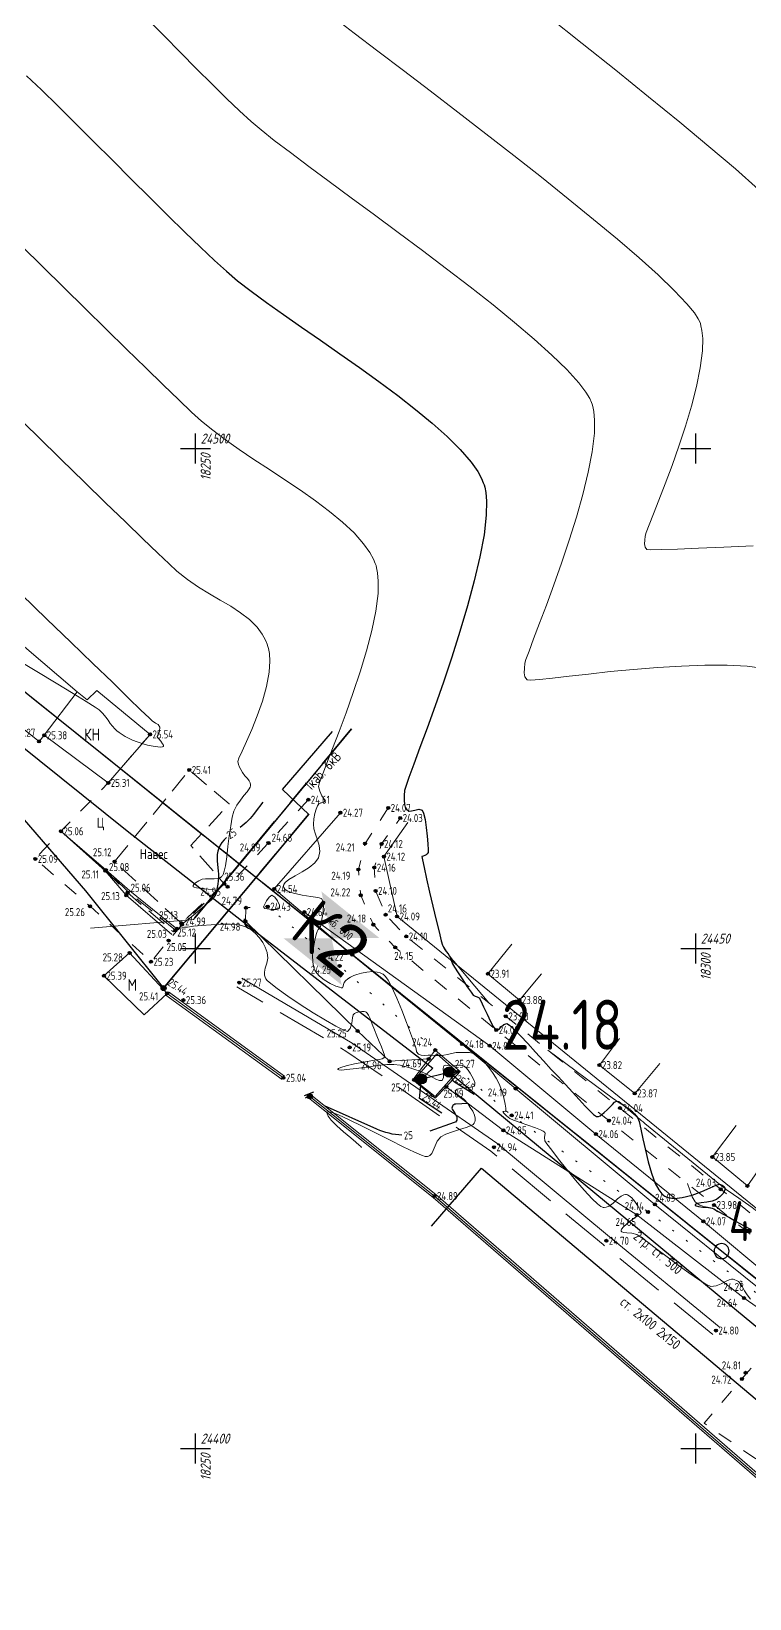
# Model space of a CAD drawing. Header units: metres. Extents: x -149473 to 83396, y -14167 to 104709.
# Drawn here: x -4639.3 to -4603.4, y 42511.2 to 42589.6 of the extents above; entities that cross this region are included whole.
import ezdxf
from ezdxf.enums import TextEntityAlignment as Align

# ---------------------------------------------------------------- set-up
doc = ezdxf.new("R2010")
doc.units = ezdxf.units.M
for name, pattern in [('g5_01_5x1_5', [1.5, 0.75, -0.75]), ('g5_02x1', [1.5, 1, -0.5]), ('g5_05x2', [3.5, 2.5, -1]), ('g5_366', [0.85, 0.1, -0.75]), ('осеваяX2', [4, 2.5, -0.5, 0.5, -0.5])]:
    doc.linetypes.add(name, pattern=pattern)
for name, color, linetype, transparency in [('02_Сетка', 7, 'Continuous', 0.6), ('03_Здания и строения', 7, 'Continuous', 0.6), ('05_Элементы зданий', 7, 'Continuous', 0.6), ('06_Инженерно-технические сооружения', 7, 'Continuous', 0.6), ('10_Границы покрытий и угодий', 7, 'Continuous', 0.6), ('11_Гидрография', 7, 'Continuous', 0.6), ('12_Рельеф', 7, 'Continuous', 0.6), ('13_Растительность', 7, 'Continuous', 0.6), ('14_Ограждения', 7, 'Continuous', 0.6), ('19_Горизонтали', 7, 'Continuous', 0.6), ('30_Канализация', 7, 'Continuous', 0.6), ('32_Теплосеть', 7, 'Continuous', 0.6), ('33_Газопровод', 7, 'Continuous', 0.6), ('38_Кабели высокого напряжения', 7, 'Continuous', 0.6), ('44_Крышки колодцев', 7, 'Continuous', 0.6), ('45_Номера колодцев', 7, 'Continuous', 0.6), ('61_Отметки высоты поверхности', 7, 'Continuous', 0.6)]:
    doc.layers.add(name, color=color, linetype=linetype, transparency=transparency)
doc.layers.add('Viewport2ForCustomObjects_0', color=7, linetype='Continuous')
doc.layers.add('Сетка', color=7, linetype='Continuous')
for name, color, linetype, lineweight in [('Сети_W1', 1, 'Continuous', 30), ('Сети_Г1.Метки', 132, 'Continuous', 30), ('Сети_Горизонтали.Вспомогательные', 1, 'Continuous', 9), ('Сети_Горизонтали.Основные', 1, 'Continuous', 30), ('Сети_К2', 40, 'Continuous', 30), ('Сети_К2.Метки', 40, 'Continuous', 30), ('Сети_Трасса', 1, 'осеваяX2', 30)]:
    doc.layers.add(name, color=color, linetype=linetype, lineweight=lineweight)
doc.styles.add('CustomTextStyle121', font='GOST_0.TTF', dxfattribs={"height": 4})
doc.styles.add('CustomTextStyle130', font='GOST_0.TTF', dxfattribs={"height": 5})
doc.styles.add('CustomTextStyle131', font='arial.ttf', dxfattribs={"height": 5})
doc.styles.add('LIKE11', font='GOST_0.TTF')
doc.styles.add('LIKE14', font='GOST_0.TTF')
doc.styles.add('LIKE17', font='GOST_0.TTF')
doc.styles.add('LIKE32', font='GOST_0.TTF')
doc.styles.add('LIKE36', font='GOST_0.TTF')
doc.styles.add('Line_GUGK', font='GOST_0.TTF')
doc.styles.get("Standard").update_dxf_attribs({"font": 'GOST_0.TTF'})
doc.linetypes.add('g5_084a', pattern='A,0.001,[18,GUGK_2005.shx,S=2.5,R=180,X=0,Y=0],0.5,[18,GUGK_2005.shx,S=6,R=180,X=0,Y=0],0.5', length=1.001)
doc.linetypes.add('g5_084b', pattern='A,0.001,[18,GUGK_2005.shx,S=5,R=180,X=0,Y=0],0.5,[18,GUGK_2005.shx,S=15,R=180,X=0,Y=0],0.5', length=1.001)
doc.linetypes.add('g5_119_1', pattern='A,4,-1,[31,GUGK_2005.shx,S=0.1,R=0,X=0,Y=0],0.35,[31,GUGK_2005.shx,S=0.08,R=0,X=0,Y=0],3.3,[31,GUGK_2005.shx,S=0.08,R=180,X=0,Y=0],0.35,[31,GUGK_2005.shx,S=0.1,R=180,X=0,Y=0],-1', length=10)
doc.linetypes.add('g5_121_g', pattern='A,4,-0.4,["Г",Line_GUGK,S=1,R=0,X=0,Y=-0.5],-1.2,12', length=17.6)
doc.linetypes.add('g5_121_t', pattern='A,4,-0.4,["Т",Line_GUGK,S=1,R=0,X=0,Y=-0.5],-1.2,12', length=17.6)
doc.linetypes.add('g5_122_kl', pattern='A,1,-1,1.5,-0.4,["Кл",Line_GUGK,S=1,R=0,X=0,Y=-0.5],-2.4,1.5,-1,4,-1,4,-1,3', length=21.8)
doc.linetypes.add('g5_122_t', pattern='A,1,-1,1.5,-0.4,["Т",Line_GUGK,S=1,R=0,X=0,Y=-0.5],-1.5,1.5,-1,4,-1,4,-1,3', length=20.9)
doc.linetypes.add('g5_386_4', pattern='A,0,-3.5,[23,GUGK_2005.shx,S=1,R=0,X=3,Y=0],-3.5', length=7)
doc.linetypes.add('g5_397_1', pattern='A,0,-0.625,[39,GUGK_2005.shx,S=0.5,R=0,X=0.5,Y=0],-1.25,[24,GUGK_2005.shx,S=0.5,R=0,X=0.5,Y=0],-0.625', length=2.5)
doc.linetypes.add('g5_472', pattern='A,0,-4,[25,GUGK_2005.shx,S=0.4,R=0,X=0,Y=-0.2],0', length=4)
doc.linetypes.add('g5_474_1a', pattern='A,1,-0.25,[28,GUGK_2005.shx,S=1,R=0,X=0,Y=0],-0.25,1', length=2.5)

# ---------------------------------------------------------------- blocks, each defined once
blk = doc.blocks.new('g5_122_7')
h = blk.add_hatch(color=0)
edge = h.paths.add_edge_path()
edge.add_arc((0, 0), 0.25, 0, 360)
at = {"color": 0}
blk.add_circle((0, 0), 0.25, dxfattribs=at)
blk = doc.blocks.new('g5_474c_1')
h = blk.add_hatch(color=0)
edge = h.paths.add_edge_path()
edge.add_arc((0, 0), 0.25, 0, 360)
at = {"color": 0}
blk.add_line((0, 0.25), (0, 0.5), dxfattribs=at)
blk.add_lwpolyline([(0.25, -0.5), (0.25, 0.5)], dxfattribs=at)
blk.add_circle((0, 0), 0.25, dxfattribs=at)
blk = doc.blocks.new('g5_117t')
h = blk.add_hatch(color=255)
h.paths.add_polyline_path([(-0.04, -0.04), (-0.46, -0.04, 0.367426), (-0.04, -0.46)])
h.paths.add_polyline_path([(0.04, -0.46, 0.367426), (0.46, -0.04), (0.04, -0.04)])
h.paths.add_polyline_path([(0.46, 0.04, 0.921954), (-0.46, 0.04)])
at = {"color": 0}
for points in [[(-0.5, 0), (0.5, 0)], [(0, -0.5), (0, 0)]]:
    blk.add_lwpolyline(points, dxfattribs=at)
blk.add_circle((0, 0), 0.5, dxfattribs=at)
blk = doc.blocks.new('g5_012')
at = {"color": 92}
for points in [[(-1.5, 0), (1.5, 0)], [(0, -1.5), (0, 1.5)]]:
    blk.add_lwpolyline(points, dxfattribs=at)
blk = doc.blocks.new('g5_330')
blk.add_hatch(color=0).paths.add_polyline_path([(0.15, 0, 1), (-0.15, 0, 1)])
at = {"color": 0}
blk.add_circle((0, 0), 0.15, dxfattribs=at)
blk = doc.blocks.new('CustomObjectsInViewport2_0')
at = {"layer": 'Сети_W1'}
for p, q in [((2857.61, 1478.23), (2848.65, 1467.42)), ((2848.65, 1467.42), (2841.95, 1459.34))]:
    blk.add_line(p, q, dxfattribs=at)
at = {"layer": 'Сети_Г1.Метки'}
for p, q in [((2853.33, 1469.69), (2849.52, 1465.12)), ((2849.52, 1465.12), (2840.12, 1453.86)), ((2840.12, 1453.86), (2838.83, 1452.31))]:
    blk.add_line(p, q, dxfattribs=at)
at = {"layer": 'Сети_Горизонтали.Вспомогательные', "color": 42, "flags": 128}
for points, elevation in [([(2877.23, 1549.5), (2880.66, 1546.78), (2884.04, 1544.09), (2887.31, 1541.44), (2890.43, 1538.89), (2893.34, 1536.47), (2895.99, 1534.22), (2898.31, 1532.17)], 22.5), ([(2855.71, 1549.47), (2857.87, 1547.81), (2860.25, 1546), (2862.8, 1544.06), (2865.47, 1542.02), (2868.23, 1539.9), (2871.04, 1537.74), (2873.84, 1535.56), (2876.6, 1533.39), (2879.27, 1531.25), (2881.82, 1529.18), (2884.2, 1527.2), (2886.36, 1525.33), (2888.27, 1523.62), (2889.88, 1522.08), (2891.15, 1520.74), (2891.89, 1519.83), (2892.27, 1519.25), (2892.43, 1518.92), (2892.49, 1518.77), (2892.55, 1518.55), (2892.65, 1518.07), (2892.72, 1517.26), (2892.69, 1516.05), (2892.48, 1514.34), (2892.11, 1512.47), (2891.6, 1510.5), (2891, 1508.49), (2890.34, 1506.49), (2889.66, 1504.56), (2888.98, 1502.75), (2888.35, 1501.12), (2887.8, 1499.73), (2887.36, 1498.63), (2887.07, 1497.87), (2886.96, 1497.52), (2886.93, 1497.1), (2886.91, 1496.73), (2886.97, 1496.42), (2887.15, 1496.16), (2887.55, 1496.14), (2888.59, 1496.16), (2890.2, 1496.21), (2892.31, 1496.3), (2894.85, 1496.41), (2897.76, 1496.53)], 23), ([(2837.21, 1549.21), (2838.87, 1547.53), (2840.52, 1545.86), (2842.13, 1544.23), (2843.68, 1542.69), (2845.12, 1541.28), (2846.42, 1540.03), (2847.57, 1538.98), (2848.57, 1538.13), (2849.89, 1537.08), (2851.5, 1535.86), (2853.34, 1534.48), (2855.38, 1532.97), (2857.58, 1531.35), (2859.9, 1529.65), (2862.29, 1527.88), (2864.71, 1526.07), (2867.12, 1524.24), (2869.49, 1522.42), (2871.76, 1520.62), (2873.9, 1518.88), (2875.87, 1517.2), (2877.63, 1515.62), (2879.13, 1514.16), (2880.33, 1512.83), (2881.05, 1511.89), (2881.44, 1511.26), (2881.61, 1510.88), (2881.68, 1510.7), (2881.74, 1510.47), (2881.85, 1509.97), (2881.92, 1509.12), (2881.89, 1507.81), (2881.67, 1505.95), (2881.27, 1503.89), (2880.73, 1501.68), (2880.09, 1499.4), (2879.37, 1497.09), (2878.61, 1494.81), (2877.84, 1492.63), (2877.1, 1490.6), (2876.42, 1488.79), (2875.82, 1487.24), (2875.36, 1486.02), (2875.05, 1485.18), (2874.94, 1484.79), (2874.9, 1484.28), (2874.88, 1483.83), (2874.95, 1483.44), (2875.18, 1483.13), (2875.54, 1483.11), (2876.4, 1483.18), (2877.7, 1483.32), (2879.36, 1483.5), (2881.31, 1483.72), (2883.48, 1483.96), (2885.8, 1484.18), (2888.2, 1484.37), (2890.6, 1484.52), (2892.95, 1484.61), (2895.16, 1484.6), (2897.16, 1484.49), (2898.89, 1484.26)], 23.5), ([(2824.65, 1526.5), (2826.72, 1524.47), (2828.85, 1522.38), (2830.98, 1520.28), (2833.09, 1518.2), (2835.13, 1516.21), (2837.04, 1514.33), (2838.79, 1512.63), (2840.34, 1511.14), (2841.63, 1509.92), (2842.63, 1509), (2843.73, 1508.09), (2845, 1507.14), (2846.38, 1506.17), (2847.86, 1505.18), (2849.4, 1504.17), (2850.96, 1503.15), (2852.5, 1502.11), (2854, 1501.05), (2855.41, 1499.98), (2856.71, 1498.91), (2857.86, 1497.83), (2858.82, 1496.74), (2859.44, 1495.87), (2859.8, 1495.21), (2859.98, 1494.77), (2860.06, 1494.56), (2860.12, 1494.33), (2860.22, 1493.84), (2860.29, 1493.02), (2860.26, 1491.76), (2860.03, 1490), (2859.63, 1488.07), (2859.1, 1486.03), (2858.47, 1483.94), (2857.79, 1481.87), (2857.07, 1479.85), (2856.37, 1477.97), (2855.72, 1476.27), (2855.15, 1474.81), (2854.7, 1473.65), (2854.41, 1472.86), (2854.31, 1472.48), (2854.44, 1471.99), (2854.66, 1471.55), (2854.87, 1471.2), (2854.92, 1470.98), (2854.77, 1470.87), (2854.54, 1470.84), (2854.33, 1470.73), (2854.21, 1470.53), (2854.08, 1470.2), (2853.96, 1469.76), (2853.86, 1469.25), (2853.8, 1468.71), (2853.86, 1468.23), (2854.02, 1467.71), (2854.22, 1467.15), (2854.38, 1466.56), (2854.44, 1465.96), (2854.32, 1465.34), (2853.96, 1464.84), (2853.39, 1464.38), (2852.69, 1463.95), (2851.97, 1463.55), (2851.35, 1463.17), (2850.99, 1462.88), (2850.84, 1462.66), (2850.8, 1462.52), (2850.81, 1462.44), (2850.84, 1462.36), (2850.95, 1462.21), (2851.25, 1462.02), (2851.82, 1461.81), (2852.69, 1461.62), (2853.56, 1461.48), (2854.26, 1461.37), (2854.6, 1461.26), (2854.75, 1461.04), (2854.79, 1460.79), (2854.8, 1460.48), (2854.79, 1460.16), (2854.73, 1459.7), (2854.66, 1459.19), (2854.58, 1458.75), (2854.51, 1458.48), (2854.4, 1458.29), (2854.27, 1458.16), (2854.17, 1457.97), (2854.08, 1457.68), (2853.94, 1457.11), (2853.81, 1456.37), (2853.72, 1455.56), (2853.73, 1454.93), (2853.8, 1454.49), (2853.88, 1454.23), (2853.93, 1454.12), (2854, 1454.01), (2854.15, 1453.79), (2854.42, 1453.49), (2854.87, 1453.14), (2855.47, 1452.78), (2856.04, 1452.52), (2856.4, 1452.39), (2856.59, 1452.34), (2856.67, 1452.33), (2856.69, 1452.33), (2856.72, 1452.35), (2856.75, 1452.39), (2856.78, 1452.49), (2856.8, 1452.66), (2856.88, 1452.88), (2857.02, 1453.05), (2857.24, 1453.24), (2857.51, 1453.42), (2857.84, 1453.57), (2858.15, 1453.68), (2858.61, 1453.8), (2859.14, 1453.91), (2859.71, 1453.96), (2860.17, 1453.92), (2860.49, 1453.84), (2860.69, 1453.75), (2860.78, 1453.7), (2860.85, 1453.65), (2861.01, 1453.48), (2861.26, 1453.11), (2861.64, 1452.41), (2862.15, 1451.31), (2862.65, 1450.09), (2863.12, 1448.88), (2863.52, 1447.81), (2863.81, 1447.01), (2863.95, 1446.61), (2864.06, 1446.25), (2864.12, 1445.95), (2864.31, 1445.7), (2864.58, 1445.6), (2864.91, 1445.59), (2865.27, 1445.6), (2865.61, 1445.61), (2865.94, 1445.58), (2866.21, 1445.56), (2866.54, 1445.56), (2866.83, 1445.6), (2867.2, 1445.68), (2867.62, 1445.78), (2868.07, 1445.86), (2868.52, 1445.88), (2869.02, 1445.88), (2869.42, 1445.86), (2869.8, 1445.77), (2870.21, 1445.57), (2870.54, 1445.3), (2870.92, 1444.91), (2871.31, 1444.42), (2871.7, 1443.88), (2872.06, 1443.31), (2872.36, 1442.74), (2872.64, 1442.05), (2872.84, 1441.34), (2872.98, 1440.71), (2873.04, 1440.32), (2873.05, 1440.12), (2873.05, 1440.05), (2873.05, 1440.04), (2873.03, 1440.02), (2872.97, 1440), (2872.85, 1439.99), (2872.75, 1439.96), (2872.84, 1439.8), (2873.11, 1439.53), (2873.45, 1439.26), (2873.82, 1439.1), (2874.46, 1438.87), (2875.24, 1438.6), (2876, 1438.33), (2876.5, 1438.14), (2876.76, 1438.01), (2876.87, 1437.95), (2876.9, 1437.92), (2876.93, 1437.87), (2876.96, 1437.76), (2876.95, 1437.6), (2876.91, 1437.37), (2876.94, 1437.05), (2877.15, 1436.74), (2877.63, 1436.1), (2878.31, 1435.21), (2879.13, 1434.19), (2880.01, 1433.12), (2880.88, 1432.11), (2881.68, 1431.25), (2882.21, 1430.74), (2882.53, 1430.49), (2882.7, 1430.41), (2882.76, 1430.39), (2882.87, 1430.37), (2883.08, 1430.4), (2883.38, 1430.52), (2883.76, 1430.81), (2884.21, 1431.23), (2884.57, 1431.52), (2884.83, 1431.65), (2885.02, 1431.67), (2885.11, 1431.66), (2885.2, 1431.64), (2885.38, 1431.55), (2885.64, 1431.35), (2885.95, 1430.99), (2886.27, 1430.49), (2886.45, 1430.15), (2886.53, 1429.97), (2886.56, 1429.9), (2886.56, 1429.89), (2886.56, 1429.88), (2886.55, 1429.84), (2886.51, 1429.79), (2886.46, 1429.72), (2886.24, 1429.57), (2885.75, 1429.22), (2885.18, 1428.78), (2884.8, 1428.44), (2884.61, 1428.22), (2884.56, 1428.11), (2884.56, 1428.06), (2884.58, 1428.02), (2884.65, 1427.94), (2884.82, 1427.88), (2885.14, 1427.84), (2885.64, 1427.8), (2886.15, 1427.66), (2886.54, 1427.4), (2887.23, 1426.9), (2888.14, 1426.22), (2889.18, 1425.43), (2890.27, 1424.61), (2891.34, 1423.84), (2892.29, 1423.17), (2893.05, 1422.7), (2893.54, 1422.49), (2894.08, 1422.53), (2894.57, 1422.73), (2895.01, 1422.98), (2895.36, 1423.15), (2895.61, 1423.2), (2895.78, 1423.2), (2895.87, 1423.18), (2895.95, 1423.15), (2896.1, 1423.08), (2896.29, 1422.96), (2896.49, 1422.75), (2896.7, 1422.43), (2896.91, 1422.05), (2897.18, 1421.64), (2897.49, 1421.2)], 24.5), ([(2858.61, 1436.39), (2858.54, 1436.46), (2858.37, 1436.62), (2858.04, 1436.9), (2857.53, 1437.33), (2856.82, 1437.93), (2856.14, 1438.54), (2855.57, 1439.11), (2855.27, 1439.5), (2855.17, 1439.74), (2855.17, 1439.86), (2855.19, 1439.91), (2855.23, 1439.94), (2855.35, 1439.95), (2855.67, 1439.88), (2856.31, 1439.64), (2857.38, 1439.15), (2858.66, 1438.52), (2860.06, 1437.82), (2861.46, 1437.1), (2862.78, 1436.44), (2863.91, 1435.9), (2864.61, 1435.61), (2864.99, 1435.49), (2865.16, 1435.47), (2865.21, 1435.47), (2865.3, 1435.51), (2865.45, 1435.59), (2865.63, 1435.77), (2865.79, 1436.07), (2865.96, 1436.53), (2866.18, 1437), (2866.54, 1437.43), (2867.04, 1437.72), (2867.7, 1437.95), (2868.41, 1438.16), (2869.08, 1438.36), (2869.52, 1438.54), (2869.76, 1438.69), (2869.87, 1438.8), (2869.9, 1438.86), (2869.93, 1438.93), (2869.97, 1439.08), (2869.97, 1439.3), (2869.9, 1439.61), (2869.73, 1440), (2869.49, 1440.39), (2869.24, 1440.79), (2868.85, 1441.2), (2868.41, 1441.52), (2868.06, 1441.78), (2867.97, 1442.04), (2868.19, 1442.21), (2868.64, 1442.31), (2869.18, 1442.36), (2869.57, 1442.41), (2869.78, 1442.47), (2869.87, 1442.52), (2869.9, 1442.55), (2869.92, 1442.6), (2869.95, 1442.71), (2869.93, 1442.89), (2869.84, 1443.15), (2869.65, 1443.51), (2869.49, 1443.81), (2869.28, 1444.1), (2869.08, 1444.35), (2868.89, 1444.51), (2868.7, 1444.59), (2868.52, 1444.62), (2868.3, 1444.62), (2868.07, 1444.59), (2867.86, 1444.54), (2867.59, 1444.5), (2867.3, 1444.54), (2867.04, 1444.6), (2866.83, 1444.55), (2866.77, 1444.28), (2866.81, 1443.83), (2866.81, 1443.37), (2866.67, 1443.08), (2866.41, 1443.07), (2866.04, 1443.22), (2865.58, 1443.47), (2865.05, 1443.75), (2864.47, 1444), (2863.93, 1444.19), (2863.45, 1444.35), (2862.99, 1444.49), (2862.47, 1444.6), (2861.83, 1444.68), (2861.15, 1444.67), (2860.21, 1444.57), (2859.15, 1444.42), (2858.09, 1444.27), (2857.16, 1444.16), (2856.61, 1444.11), (2856.34, 1444.13), (2856.25, 1444.16), (2856.24, 1444.19), (2856.24, 1444.22), (2856.31, 1444.28), (2856.55, 1444.38), (2857.07, 1444.53), (2857.92, 1444.73), (2858.85, 1444.91), (2859.72, 1445.07), (2860.38, 1445.19), (2860.67, 1445.25), (2860.85, 1445.33), (2860.95, 1445.44), (2860.92, 1445.61), (2860.79, 1445.96), (2860.6, 1446.44), (2860.37, 1446.98), (2860.13, 1447.55), (2859.9, 1448.13), (2859.68, 1448.72), (2859.47, 1449.26), (2859.31, 1449.6), (2859.19, 1449.79), (2859.11, 1449.87), (2859.08, 1449.9), (2859.01, 1449.93), (2858.87, 1449.97), (2858.65, 1449.98), (2858.36, 1449.93), (2858.1, 1449.86), (2857.92, 1449.77), (2857.78, 1449.63), (2857.72, 1449.34), (2857.63, 1448.82), (2857.49, 1448.29), (2857.22, 1447.99), (2856.84, 1448.1), (2856.06, 1448.5), (2855, 1449.1), (2853.77, 1449.85), (2852.48, 1450.67), (2851.24, 1451.5), (2850.18, 1452.26), (2849.53, 1452.77), (2849.19, 1453.08), (2849.06, 1453.24), (2849.02, 1453.3), (2848.97, 1453.41), (2848.91, 1453.61), (2848.9, 1453.91), (2848.98, 1454.3), (2849.13, 1454.79), (2849.24, 1455.31), (2849.17, 1455.88), (2848.98, 1456.39), (2848.73, 1456.88), (2848.41, 1457.35), (2848.01, 1457.78), (2847.53, 1458.16), (2846.96, 1458.48), (2846.35, 1458.63), (2845.52, 1458.7), (2844.57, 1458.7), (2843.57, 1458.65), (2842.61, 1458.57), (2841.8, 1458.49), (2841.2, 1458.42), (2840.92, 1458.39), (2840.68, 1458.35), (2840.47, 1458.3), (2840.37, 1458.31), (2840.47, 1458.49), (2840.61, 1458.62), (2840.65, 1458.67), (2840.88, 1458.86), (2841.45, 1459.32), (2842.2, 1459.94), (2842.96, 1460.58), (2843.58, 1461.11), (2843.87, 1461.39), (2844.03, 1461.63), (2844.13, 1461.85), (2844.12, 1462.04), (2843.84, 1462.13), (2843.27, 1462.2), (2842.6, 1462.27), (2842.13, 1462.33), (2841.88, 1462.39), (2841.79, 1462.44), (2841.77, 1462.46), (2841.77, 1462.5), (2841.78, 1462.57), (2841.86, 1462.68), (2842.03, 1462.84), (2842.34, 1463.03), (2842.68, 1463.19), (2843.01, 1463.25), (2843.42, 1463.24), (2843.87, 1463.23), (2844.22, 1463.27), (2844.45, 1463.35), (2844.6, 1463.44), (2844.66, 1463.5), (2844.7, 1463.54), (2844.77, 1463.68), (2844.87, 1463.99), (2845, 1464.55), (2845.13, 1465.45), (2845.26, 1466.48), (2845.39, 1467.53), (2845.53, 1468.54), (2845.68, 1469.39), (2845.85, 1470.01), (2846.14, 1470.59), (2846.5, 1471.11), (2846.86, 1471.56), (2847.19, 1471.95), (2847.38, 1472.23), (2847.48, 1472.42), (2847.51, 1472.54), (2847.51, 1472.59), (2847.51, 1472.68), (2847.47, 1472.83), (2847.38, 1473.03), (2847.2, 1473.27), (2846.93, 1473.55), (2846.7, 1473.87), (2846.53, 1474.17), (2846.4, 1474.41), (2846.3, 1474.66), (2846.25, 1474.97), (2846.36, 1475.32), (2846.67, 1476.01), (2847.11, 1476.98), (2847.64, 1478.18), (2848.18, 1479.54), (2848.7, 1480.99), (2849.12, 1482.47), (2849.39, 1483.92), (2849.46, 1485.02), (2849.41, 1485.78), (2849.31, 1486.26), (2849.25, 1486.48), (2849.17, 1486.7), (2849, 1487.12), (2848.69, 1487.69), (2848.18, 1488.39), (2847.41, 1489.16), (2846.52, 1489.85), (2845.54, 1490.49), (2844.49, 1491.11), (2843.4, 1491.74), (2842.3, 1492.42), (2841.21, 1493.17), (2840.16, 1494.02), (2839.38, 1494.73), (2838.24, 1495.82), (2836.76, 1497.24), (2835.01, 1498.93), (2833.03, 1500.85), (2830.88, 1502.94), (2828.6, 1505.16), (2826.25, 1507.46), (2823.87, 1509.78)], 25), ([(2823.99, 1485.27), (2826.15, 1483.97), (2828.1, 1482.8), (2829.77, 1481.78), (2831.08, 1480.98), (2831.98, 1480.41), (2832.38, 1480.14), (2832.75, 1479.78), (2833.04, 1479.42), (2833.28, 1479.09), (2833.49, 1478.78), (2833.72, 1478.51), (2833.96, 1478.25), (2834.16, 1478.05), (2834.38, 1477.86), (2834.67, 1477.66), (2834.97, 1477.48), (2835.32, 1477.29), (2835.72, 1477.11), (2836.17, 1476.93), (2836.68, 1476.77), (2837.23, 1476.62), (2837.78, 1476.5), (2838.26, 1476.43), (2838.56, 1476.41), (2838.71, 1476.43), (2838.77, 1476.46), (2838.79, 1476.48), (2838.81, 1476.51), (2838.8, 1476.59), (2838.72, 1476.75), (2838.56, 1476.99), (2838.34, 1477.25), (2838.23, 1477.37), (2838.19, 1477.46), (2838.28, 1477.64), (2838.43, 1478.01), (2838.44, 1478.41), (2838.27, 1478.66), (2838, 1478.82), (2837.69, 1479.03), (2837.37, 1479.34), (2836.56, 1480.12), (2835.32, 1481.32), (2833.7, 1482.89), (2831.76, 1484.77), (2829.55, 1486.9), (2827.15, 1489.22), (2824.6, 1491.69)], 25.5)]:
    blk.add_lwpolyline(points, dxfattribs=dict(at, elevation=elevation))
at = {"layer": 'Сети_Горизонтали.Вспомогательные', "color": 42, "elevation": 24.5, "flags": 128}
blk.add_lwpolyline([(2848.82, 1460.44), (2848.83, 1460.42), (2848.85, 1460.39), (2848.89, 1460.33), (2848.96, 1460.28), (2849.19, 1460.23), (2849.64, 1460.17), (2850.12, 1460.16), (2850.41, 1460.29), (2850.4, 1460.61), (2850.22, 1461.04), (2849.94, 1461.42), (2849.65, 1461.59), (2849.38, 1461.42), (2849.11, 1461.04), (2848.9, 1460.64), (2848.82, 1460.44)], close=True, dxfattribs=at)
at = {"layer": 'Сети_Горизонтали.Основные', "color": 40, "elevation": 24, "flags": 128}
blk.add_lwpolyline([(2825.13, 1543.55), (2826.61, 1542.12), (2828.24, 1540.53), (2829.99, 1538.8), (2831.82, 1536.97), (2833.7, 1535.1), (2835.59, 1533.21), (2837.46, 1531.36), (2839.26, 1529.58), (2840.96, 1527.91), (2842.52, 1526.39), (2843.91, 1525.07), (2845.1, 1523.99), (2846.22, 1523.04), (2847.57, 1522), (2849.11, 1520.87), (2850.81, 1519.67), (2852.62, 1518.4), (2854.51, 1517.09), (2856.46, 1515.74), (2858.41, 1514.36), (2860.35, 1512.96), (2862.23, 1511.56), (2864.02, 1510.17), (2865.68, 1508.8), (2867.18, 1507.46), (2868.49, 1506.16), (2869.56, 1504.91), (2870.23, 1503.96), (2870.6, 1503.28), (2870.79, 1502.84), (2870.87, 1502.63), (2870.94, 1502.39), (2871.04, 1501.88), (2871.12, 1500.99), (2871.09, 1499.62), (2870.86, 1497.65), (2870.45, 1495.43), (2869.89, 1493.05), (2869.22, 1490.54), (2868.45, 1487.98), (2867.64, 1485.41), (2866.8, 1482.91), (2865.96, 1480.53), (2865.17, 1478.32), (2864.45, 1476.36), (2863.83, 1474.69), (2863.35, 1473.38), (2863.03, 1472.48), (2862.91, 1472.07), (2862.89, 1471.56), (2862.89, 1471.1), (2862.92, 1470.68), (2862.99, 1470.41), (2863.08, 1470.24), (2863.15, 1470.14), (2863.2, 1470.1), (2863.26, 1470.06), (2863.39, 1470.02), (2863.61, 1470.03), (2863.94, 1470.11), (2864.34, 1470.2), (2864.67, 1470.11), (2864.82, 1469.79), (2864.96, 1469.16), (2865.08, 1468.36), (2865.17, 1467.51), (2865.23, 1466.73), (2865.26, 1466.14), (2865.26, 1465.87), (2865.17, 1465.73), (2865.06, 1465.63), (2864.94, 1465.56), (2864.78, 1465.51), (2864.65, 1465.46), (2864.7, 1465.15), (2864.87, 1464.37), (2865.12, 1463.25), (2865.42, 1461.91), (2865.75, 1460.49), (2866.07, 1459.12), (2866.36, 1457.93), (2866.58, 1457.05), (2866.71, 1456.61), (2866.89, 1456.26), (2867.09, 1455.97), (2867.27, 1455.73), (2867.42, 1455.5), (2867.53, 1455.23), (2867.61, 1455.01), (2867.72, 1454.75), (2867.92, 1454.42), (2868.28, 1453.84), (2868.73, 1453.13), (2869.19, 1452.44), (2869.57, 1451.89), (2869.78, 1451.62), (2869.98, 1451.51), (2870.17, 1451.45), (2870.37, 1451.34), (2870.54, 1451.04), (2870.82, 1450.44), (2871.16, 1449.7), (2871.52, 1448.96), (2871.78, 1448.48), (2871.95, 1448.23), (2872.04, 1448.14), (2872.08, 1448.12), (2872.13, 1448.11), (2872.24, 1448.13), (2872.39, 1448.23), (2872.58, 1448.43), (2872.84, 1448.68), (2873.14, 1448.77), (2873.41, 1448.6), (2873.88, 1448.17), (2874.5, 1447.54), (2875.23, 1446.76), (2876.01, 1445.9), (2876.81, 1445.03), (2877.58, 1444.19), (2878.28, 1443.46), (2879.01, 1442.68), (2879.72, 1441.91), (2880.38, 1441.17), (2880.98, 1440.51), (2881.49, 1439.98), (2881.81, 1439.68), (2882, 1439.54), (2882.09, 1439.49), (2882.13, 1439.48), (2882.19, 1439.48), (2882.31, 1439.49), (2882.46, 1439.54), (2882.64, 1439.66), (2882.88, 1439.88), (2883.16, 1440.13), (2883.45, 1440.4), (2883.7, 1440.68), (2883.92, 1440.9), (2884.12, 1441.01), (2884.35, 1440.97), (2884.54, 1440.82), (2884.77, 1440.63), (2884.98, 1440.49), (2885.26, 1440.3), (2885.58, 1440.06), (2885.91, 1439.75), (2886.2, 1439.38), (2886.36, 1438.97), (2886.55, 1438.22), (2886.75, 1437.24), (2886.99, 1436.12), (2887.28, 1434.94), (2887.6, 1433.8), (2887.98, 1432.79), (2888.33, 1432.13), (2888.62, 1431.75), (2888.82, 1431.57), (2888.93, 1431.5), (2889.07, 1431.43), (2889.38, 1431.34), (2889.9, 1431.28), (2890.67, 1431.36), (2891.66, 1431.62), (2892.63, 1431.98), (2893.46, 1432.34), (2894.08, 1432.62), (2894.39, 1432.71), (2894.66, 1432.61), (2894.87, 1432.46), (2894.97, 1432.26), (2894.91, 1432.03), (2894.72, 1431.74), (2894.44, 1431.43), (2894.09, 1431.16), (2893.67, 1431.01), (2893.12, 1430.91), (2892.57, 1430.84), (2892.21, 1430.78), (2892.03, 1430.72), (2891.98, 1430.67), (2891.97, 1430.64), (2891.98, 1430.61), (2892.06, 1430.55), (2892.3, 1430.48), (2892.73, 1430.42), (2893.3, 1430.37), (2893.67, 1430.32), (2893.85, 1430.23), (2893.99, 1430.13), (2894.17, 1430.02), (2894.4, 1429.9), (2894.82, 1429.67), (2895.39, 1429.36), (2896.07, 1428.99), (2896.81, 1428.59), (2897.56, 1428.18)], dxfattribs=at)
at = {"layer": 'Сети_К2'}
for p, q in [((2894.03, 1426.48), (2817.2, 1488.12)), ((2949.37, 1382.07), (2895.2, 1425.54))]:
    blk.add_line(p, q, dxfattribs=at)
at = {"layer": 'Сети_К2', "linetype": 'Continuous'}
for start, end in [(0, 180), (180, 0)]:
    blk.add_arc((2894.61, 1426.01), 0.75, start, end, dxfattribs=at)
at = {"layer": 'Сети_К2.Метки', "color": 7, "linetype": 'Continuous', "true_color": 0xffffff}
blk.add_solid([(2854.6, 1461.98, 21.35), (2860.4, 1457.32, 21.35), (2856.63, 1452.62, 21.35), (2850.83, 1457.28, 21.35)], dxfattribs=at)
at = {"layer": 'Сети_Трасса', "ltscale": 5, "flags": 128}
for points in [[(3045.27, 1304.23), (3024.48, 1321.01), (2949.95, 1381.6), (2816.62, 1488.59), (2738.01, 1530.07), (2660.18, 1571.13), (2652.26, 1575.73), (2565.79, 1625.95)], [(2841.95, 1459.34), (2857.61, 1478.23)], [(2838.83, 1452.31), (2853.33, 1469.69)]]:
    blk.add_lwpolyline(points, dxfattribs=at)
at = {"layer": 'Сети_К2.Метки', "linetype": 'Continuous'}
for s, style, p in [('К', 'CustomTextStyle130', (2851.28, 1457.56, 21.35)), ('2', 'CustomTextStyle131', (2853.79, 1455.55, 21.35))]:
    blk.add_text(s, height=5, rotation=321.2558, dxfattribs=dict(at, style=style)).set_placement(p)
at = {"layer": 'Сети_К2.Метки', "linetype": 'Continuous', "style": 'CustomTextStyle121'}
blk.add_text('4', height=4, dxfattribs=at).set_placement((2895.32, 1427.01, 24.23))

msp = doc.modelspace()

# ---------------------------------------------------------------- linework, layer by layer
at = {"layer": '03_Здания и строения', "color": 7, "linetype": 'Continuous', "lineweight": 20, "flags": 128}
for points in [[(-4633.337, 42554.435), (-4635.424, 42552.01), (-4638.623, 42554.388), (-4638.879, 42554.082), (-4641.632, 42556.254), (-4646.954, 42560.691), (-4646.786, 42560.929), (-4649.261, 42563.071), (-4649.723, 42562.461), (-4652.468, 42564.392), (-4652.899, 42563.852), (-4654.338, 42565.024), (-4652.402, 42567.446), (-4651.003, 42566.491), (-4650.338, 42567.374), (-4647.683, 42565.354), (-4647.212, 42565.94), (-4644.573, 42563.751), (-4644.888, 42563.319), (-4636.975, 42556.556), (-4636.475, 42556.153), (-4636.004, 42556.635), (-4633.337, 42554.435)], [(-4638.623, 42554.388), (-4636.975, 42556.556)], [(-4635.642, 42542.367), (-4634.358, 42543.511), (-4632.481, 42541.482), (-4633.63, 42540.414), (-4635.642, 42542.367)], [(-4615.258, 42543.949), (-4616.445, 42542.466), (-4614.874, 42541.151), (-4613.775, 42542.46)], [(-4609.861, 42539.23), (-4610.871, 42537.896), (-4609.105, 42536.485), (-4607.859, 42537.971)], [(-4604.03, 42534.872), (-4605.228, 42533.304), (-4603.475, 42531.86), (-4602.32, 42533.51)]]:
    msp.add_lwpolyline(points, dxfattribs=at)
at = {"layer": '05_Элементы зданий', "color": 7, "linetype": 'g5_02x1', "lineweight": 20, "flags": 128}
msp.add_lwpolyline([(-4629.626, 42546.967), (-4631.777, 42544.999), (-4635.112, 42548.071), (-4631.377, 42552.654), (-4629.375, 42550.955), (-4631.295, 42548.879), (-4629.626, 42546.967), (-4629.626, 42546.967)], dxfattribs=at)
at = {"layer": '06_Инженерно-технические сооружения', "color": 7, "linetype": 'Continuous', "lineweight": 20, "flags": 128}
for points in [[(-4631.989, 42544.715), (-4634.345, 42546.608), (-4635.539, 42547.662), (-4637.79, 42549.59), (-4635.576, 42547.618), (-4634.526, 42546.389), (-4632.248, 42544.421)], [(-4620.197, 42537.161), (-4619.406, 42538.212), (-4619.08, 42538.65), (-4617.832, 42537.574), (-4618.532, 42536.806), (-4619.076, 42536.248), (-4620.197, 42537.161)], [(-4619.002, 42538.465), (-4620.135, 42537.157), (-4619.084, 42536.324), (-4617.985, 42537.555), (-4619.002, 42538.465)]]:
    msp.add_lwpolyline(points, dxfattribs=at)
at = {"layer": '10_Границы покрытий и угодий', "color": 7, "linetype": 'g5_01_5x1_5', "lineweight": 20, "flags": 128}
for points in [[(-4625.426, 42551.166), (-4627.42, 42549.004), (-4629.462, 42546.816), (-4629.665, 42546.922), (-4631.742, 42544.92), (-4632.407, 42544.127), (-4633.291, 42543.062), (-4636.336, 42545.845), (-4639.073, 42548.21), (-4637.79, 42549.59), (-4635.424, 42552.01), (-4633.337, 42554.435)], [(-4621.431, 42550.759), (-4622.587, 42548.976), (-4622.92, 42547.676), (-4622.801, 42546.389), (-4622.173, 42544.92), (-4621.08, 42543.78), (-4616.031, 42539.654), (-4610.399, 42535.123), (-4605.14, 42530.901), (-4597.981, 42525.148), (-4593.046, 42521.156), (-4590.031, 42518.755), (-4589.247, 42518.418), (-4588.238, 42518.298), (-4587.411, 42518.543), (-4585.022, 42521.347)], [(-4585.819, 42521.502), (-4587.782, 42519.221), (-4589.606, 42519.453), (-4592.665, 42521.896), (-4597.669, 42525.927), (-4604.811, 42531.692), (-4609.843, 42535.747), (-4615.552, 42540.337), (-4620.529, 42544.33), (-4621.561, 42545.415), (-4622.061, 42546.61), (-4622.128, 42547.773), (-4621.765, 42548.956), (-4620.832, 42550.253)], [(-4601.962, 42521.82), (-4600.604, 42520.722), (-4600.244, 42518.91), (-4600.914, 42518.163), (-4601.647, 42517.229), (-4605.638, 42519.992), (-4603.75, 42522.205), (-4603.193, 42522.856), (-4601.962, 42521.82)]]:
    msp.add_lwpolyline(points, dxfattribs=at)
at = {"layer": '10_Границы покрытий и угодий', "color": 7, "linetype": 'g5_366', "lineweight": 20, "flags": 128}
for points in [[(-4619.08, 42538.65), (-4623.86, 42542.857), (-4627.451, 42545.822), (-4628.546, 42545.764)], [(-4598.521, 42522.692), (-4603.227, 42526.671), (-4608.443, 42530.557), (-4615.257, 42535.379), (-4617.832, 42537.574)]]:
    msp.add_lwpolyline(points, dxfattribs=at)
at = {"layer": '10_Границы покрытий и угодий', "color": 7, "linetype": 'g5_05x2', "lineweight": 20, "flags": 128}
msp.add_lwpolyline([(-4605.209, 42524.434), (-4610.685, 42528.921), (-4616.3, 42533.592), (-4623.494, 42538.57), (-4629.003, 42541.811)], dxfattribs=at)
at = {"layer": '10_Границы покрытий и угодий', "color": 7, "linetype": 'Continuous', "lineweight": 20, "flags": 128}
msp.add_lwpolyline([(-4604.892, 42524.821), (-4610.366, 42529.307), (-4615.997, 42533.991), (-4623.225, 42538.992), (-4628.749, 42542.242)], dxfattribs=at)
at = {"layer": '11_Гидрография', "color": 92, "linetype": 'g5_02x1', "lineweight": 20, "flags": 128}
msp.add_lwpolyline([(-4632.07, 42544.637), (-4634.422, 42546.561), (-4635.544, 42547.647), (-4637.79, 42549.59), (-4635.563, 42547.62), (-4634.461, 42546.522), (-4632.166, 42544.555), (-4632.07, 42544.637)], dxfattribs=at)
at = {"layer": '12_Рельеф', "color": 7, "linetype": 'g5_084b', "lineweight": 20, "flags": 128}
msp.add_lwpolyline([(-4619.406, 42538.212), (-4621.36, 42538.089), (-4622.955, 42539.6), (-4628.565, 42545.093), (-4628.546, 42545.764)], dxfattribs=at)
at = {"layer": '12_Рельеф', "color": 7, "linetype": 'g5_084a', "lineweight": 20, "flags": 128}
msp.add_lwpolyline([(-4598.521, 42522.692), (-4603.641, 42526.248), (-4609.003, 42530.412), (-4615.671, 42534.635), (-4618.532, 42536.806)], dxfattribs=at)
at = {"layer": '13_Растительность', "color": 92, "linetype": 'g5_397_1', "lineweight": 20, "flags": 128}
msp.add_lwpolyline([(-4599.936, 42528.235), (-4620.985, 42545.33), (-4621.648, 42548.322), (-4620.454, 42550.027)], dxfattribs=at)
at = {"layer": '13_Растительность', "color": 92, "linetype": 'g5_386_4', "lineweight": 20, "flags": 128}
msp.add_lwpolyline([(-4584.504, 42520.825), (-4587.674, 42517.155), (-4593.359, 42520.059), (-4598.643, 42524.216), (-4605.674, 42530.086), (-4611.05, 42534.447), (-4616.359, 42538.863), (-4625.625, 42545.55)], dxfattribs=at)
at = {"layer": '14_Ограждения', "color": 7, "linetype": 'g5_474_1a', "lineweight": 20, "flags": 128}
msp.add_lwpolyline([(-4623.822, 42550.518), (-4627.127, 42546.709), (-4623.227, 42543.42), (-4617.735, 42538.946), (-4608.102, 42530.937), (-4603.048, 42526.857), (-4591.977, 42517.783), (-4585.536, 42512.446), (-4580.896, 42517.958)], dxfattribs=at)
at = {"layer": '14_Ограждения', "color": 7, "linetype": 'Continuous', "lineweight": 20, "flags": 128}
for points in [[(-4632.54, 42541.401), (-4626.725, 42537.183)], [(-4632.422, 42541.563), (-4626.608, 42537.345)], [(-4625.418, 42536.258), (-4619.181, 42531.276), (-4584.538, 42501.223)], [(-4625.293, 42536.414), (-4619.053, 42531.43), (-4584.407, 42501.374)]]:
    msp.add_lwpolyline(points, dxfattribs=at)
at = {"layer": '14_Ограждения', "color": 7, "linetype": 'g5_472', "lineweight": 20, "flags": 128}
for points in [[(-4632.481, 42541.482), (-4626.666, 42537.264)], [(-4625.355, 42536.336), (-4619.117, 42531.353), (-4584.473, 42501.298)]]:
    msp.add_lwpolyline(points, dxfattribs=at)
at = {"layer": '19_Горизонтали', "color": 32, "linetype": 'Continuous', "lineweight": 30, "elevation": 12.5, "flags": 128}
for points in [[(-4627.705, 42551.044), (-4628.079, 42550.539, -0.071439), (-4628.836, 42549.773, -0.071439)], [(-4629.521, 42549.282, 0.240807), (-4629.982, 42548.099), (-4629.933, 42547.617, -0.067846), (-4629.956, 42546.946), (-4630.013, 42546.613)], [(-4628.636, 42545.212), (-4628.614, 42545.021, 0.264694), (-4628.416, 42544.752), (-4628.051, 42544.59)], [(-4620.744, 42534.392, -0.091191), (-4622, 42534.7), (-4624.611, 42535.869)], [(-4617.451, 42535.985), (-4618.056, 42535.953, 0.588289), (-4618.208, 42535.641), (-4618.083, 42535.462, -0.145422), (-4617.999, 42535.209), (-4617.999, 42535.209, -0.326649), (-4618.126, 42535.022), (-4619.344, 42534.591)]]:
    msp.add_lwpolyline(points, format="xyb", dxfattribs=at)
at = {"layer": '19_Горизонтали', "color": 32, "linetype": 'Continuous', "lineweight": 20, "elevation": 12, "flags": 128}
for points in [[(-4618.715, 42543.898), (-4618.538, 42543.619, 0.03394), (-4618.148, 42543.088), (-4616.395, 42541.013)], [(-4597.084, 42526.546), (-4597.373, 42526.686, -0.03034), (-4597.932, 42526.999), (-4598.205, 42527.174, -0.014009), (-4599.269, 42527.902), (-4602.56, 42530.289, 0.004843), (-4603.909, 42531.247), (-4604.437, 42531.615, -0.014732), (-4604.733, 42531.834), (-4604.733, 42531.834, -0.004276), (-4605.019, 42532.063), (-4608.601, 42534.984, -0.007875), (-4609.326, 42535.595), (-4609.541, 42535.782, 0.046587), (-4609.847, 42536.001), (-4609.847, 42536.001, -0.02714), (-4610.162, 42536.21), (-4613.449, 42538.646)], [(-4606.477, 42531.975), (-4606.234, 42531.317, 0.263351), (-4605.661, 42530.832), (-4605.382, 42530.779, -0.087302), (-4605.111, 42530.677), (-4605.111, 42530.677, 0.01379), (-4604.855, 42530.535), (-4604.367, 42530.28)]]:
    msp.add_lwpolyline(points, format="xyb", dxfattribs=at)
at = {"layer": '30_Канализация', "color": 42, "linetype": 'g5_122_kl', "lineweight": 30, "flags": 128}
msp.add_lwpolyline([(-4765.468, 42700.816), (-4769.176, 42628.569), (-4721.982, 42601.158), (-4643.763, 42559.888), (-4577.094, 42506.392), (-4539.83, 42476.096), (-4529.438, 42467.71), (-4503.813, 42475.716), (-4460.379, 42527.88), (-4434.118, 42524.323), (-4423.121, 42522.263), (-4413.186, 42519.778)], dxfattribs=at)
at = {"layer": '32_Теплосеть', "color": 5, "linetype": 'g5_122_t', "lineweight": 30, "flags": 128}
for points in [[(-4657.834, 42564.156), (-4653.3, 42562.073), (-4652.094, 42563.745), (-4634.482, 42549.605), (-4627.922, 42544.463), (-4619.196, 42537.742), (-4619.768, 42537.206), (-4618.389, 42537.549)], [(-4619.272, 42529.847), (-4616.773, 42532.745), (-4600.674, 42519.203), (-4589.139, 42509.463), (-4576.268, 42498.563), (-4572.162, 42494.967), (-4571.416, 42491.235)]]:
    msp.add_lwpolyline(points, dxfattribs=at)
at = {"layer": '32_Теплосеть', "color": 5, "linetype": 'g5_121_t', "lineweight": 30, "flags": 128}
msp.add_lwpolyline([(-4618.389, 42537.549), (-4604.403, 42525.957), (-4585.06, 42509.978), (-4583.348, 42508.568), (-4568.651, 42496.425), (-4562.141, 42491.142), (-4551.855, 42482.718), (-4545.593, 42477.681), (-4540.603, 42473.562), (-4531.401, 42467.245), (-4522.205, 42477.784)], dxfattribs=at)
at = {"layer": '33_Газопровод', "color": 132, "linetype": 'g5_121_g', "lineweight": 30, "flags": 128}
for points in [[(-4657.973, 42559.564), (-4649.146, 42561.154), (-4636.568, 42546.61), (-4632.657, 42541.746)], [(-4632.657, 42541.746), (-4625.404, 42550.436), (-4626.715, 42551.673), (-4624.214, 42554.586)]]:
    msp.add_lwpolyline(points, dxfattribs=at)
at = {"layer": '38_Кабели высокого напряжения', "color": 1, "linetype": 'g5_119_1', "lineweight": 20, "flags": 128}
msp.add_lwpolyline([(-4623.268, 42554.708), (-4631.171, 42545.171), (-4636.316, 42544.747)], dxfattribs=at)
at = {"layer": '45_Номера колодцев', "flags": 128}
for points in [[(-4618.744, 42535.499), (-4619.874, 42536.225), (-4619.768, 42537.206)], [(-4617.128, 42536.421), (-4618.175, 42537.079), (-4618.389, 42537.549)]]:
    msp.add_lwpolyline(points, dxfattribs=at)

# ---------------------------------------------------------------- block references
at = {"layer": '02_Сетка', "color": 92, "linetype": 'Continuous', "lineweight": 15, "ltscale": 0.5, "xscale": 0.5, "yscale": 0.5, "zscale": 0.5}
for p in [(-4631.056, 42568.725), (-4606.056, 42568.725), (-4631.056, 42543.725), (-4606.056, 42543.725), (-4631.056, 42518.725), (-4606.056, 42518.725)]:
    msp.add_blockref('g5_012', p, dxfattribs=at)
at = {"layer": '14_Ограждения', "color": 7, "linetype": 'Continuous', "lineweight": 20, "xscale": 0.5, "yscale": 0.5, "zscale": 0.5, "rotation": 111.9532308922415}
msp.add_blockref('g5_474c_1', (-4625.355, 42536.336, 12.504), dxfattribs=at)
at = {"layer": '44_Крышки колодцев', "color": 7, "linetype": 'Continuous', "lineweight": 20, "xscale": 0.4999999999999999, "yscale": 0.4999999999999999, "zscale": 0.4999999999999999, "rotation": 327.2608096277772}
for name, p in [('g5_122_7', (-4632.657, 42541.746, 12.72)), ('g5_117t', (-4618.389, 42537.549, 12.723)), ('g5_117t', (-4619.768, 42537.206, 12.719))]:
    msp.add_blockref(name, p, dxfattribs=at)
at = {"layer": '61_Отметки высоты поверхности', "color": 7, "linetype": 'Continuous', "lineweight": 20, "xscale": 0.5, "yscale": 0.5, "zscale": 0.5}
for p in [(-4638.623, 42554.388, 12.688), (-4633.337, 42554.435, 12.773), (-4638.879, 42554.082, 12.635), (-4631.377, 42552.654, 12.706), (-4635.424, 42552.01, 12.653), (-4625.426, 42551.166, 12.306), (-4623.822, 42550.518, 12.133), (-4621.431, 42550.759, 12.034), (-4637.79, 42549.59, 12.53), (-4620.832, 42550.253, 12.015), (-4627.42, 42549.004, 12.341), (-4627.41, 42549.001, 12.444), (-4622.587, 42548.976, 12.107), (-4621.765, 42548.956, 12.062), (-4639.073, 42548.21, 12.546), (-4635.112, 42548.071, 12.557), (-4621.648, 42548.322, 12.062), (-4635.576, 42547.618, 12.556), (-4635.544, 42547.647, 12.54), (-4622.92, 42547.676, 12.095), (-4622.128, 42547.773, 12.078), (-4634.526, 42546.389, 12.564), (-4634.461, 42546.522, 12.53), (-4629.626, 42546.967, 12.486), (-4629.462, 42546.816, 12.473), (-4627.127, 42546.709, 12.269), (-4622.801, 42546.389, 12.11), (-4622.061, 42546.61, 12.048), (-4636.336, 42545.845, 12.63), (-4628.546, 42545.764, 12.393), (-4627.451, 42545.822, 12.216), (-4631.777, 42544.999, 12.566), (-4631.742, 42544.92, 12.493), (-4628.565, 42545.093, 12.488), (-4625.625, 42545.55, 12.322), (-4622.173, 42544.92, 12.088), (-4621.561, 42545.415, 12.078), (-4620.985, 42545.33, 12.046), (-4632.407, 42544.127, 12.524), (-4632.07, 42544.637, 12.514), (-4631.989, 42544.715, 12.56), (-4620.529, 42544.33, 12.052), (-4634.358, 42543.511, 12.643), (-4623.227, 42543.42, 12.11), (-4621.08, 42543.78, 12.074), (-4633.291, 42543.062, 12.616), (-4623.86, 42542.857, 12.123), (-4616.445, 42542.466, 11.954), (-4635.642, 42542.367, 12.694), (-4628.876, 42542.026, 12.633), (-4632.481, 42541.482, 12.704), (-4631.669, 42541.15, 12.681), (-4614.874, 42541.151, 11.943), (-4615.552, 42540.337, 11.989), (-4622.955, 42539.6, 12.624), (-4616.031, 42539.654, 12), (-4623.359, 42538.781, 12.593), (-4619.08, 42538.65, 12.117), (-4617.735, 42538.946, 12.088), (-4616.359, 42538.863, 12.02), (-4621.36, 42538.089, 12.479), (-4619.406, 42538.212, 12.347), (-4610.871, 42537.896, 11.908), (-4626.666, 42537.264, 12.523), (-4620.135, 42537.157, 12.607), (-4617.985, 42537.555, 12.637), (-4618.532, 42536.806, 12.546), (-4615.058, 42536.728, 12.095), (-4609.105, 42536.485, 11.934), (-4609.843, 42535.747, 12.018), (-4615.671, 42534.635, 12.424), (-4615.257, 42535.379, 12.204), (-4610.399, 42535.123, 12.022), (-4611.05, 42534.447, 12.032), (-4616.148, 42533.792, 12.468), (-4605.228, 42533.304, 11.923), (-4604.811, 42531.692, 12.014), (-4603.475, 42531.86, 11.928), (-4619.117, 42531.353, 12.445), (-4608.102, 42530.937, 12.016), (-4605.14, 42530.901, 11.992), (-4609.003, 42530.412, 12.323), (-4608.443, 42530.557, 12.068), (-4605.674, 42530.086, 12.034), (-4610.525, 42529.114, 12.35), (-4603.641, 42526.248, 12.319), (-4605.05, 42524.627, 12.398), (-4603.75, 42522.205, 12.361), (-4603.57, 42522.515, 12.406)]:
    msp.add_blockref('g5_330', p, dxfattribs=at)
at = {"layer": 'Viewport2ForCustomObjects_0', "xscale": 0.5, "yscale": 0.5, "zscale": 0.5}
msp.add_blockref('CustomObjectsInViewport2_0', (-6052.071, 41815.592), dxfattribs=at)

# ---------------------------------------------------------------- texts
at = {"color": 6, "linetype": 'ByBlock', "lineweight": 60, "insert": (-4615.734, 42541.166), "char_height": 2.5, "attachment_point": 1}
msp.add_mtext_dynamic_manual_height_columns('24.18', width=1.54304, gutter_width=6.25, heights=[0], dxfattribs=at)
at = {"layer": '03_Здания и строения', "color": 7, "linetype": 'Continuous', "lineweight": 15, "style": 'LIKE14'}
for s, p in [('КН', (-4636.634, 42554.125)), ('М', (-4634.466, 42541.608))]:
    msp.add_text(s, height=0.6, dxfattribs=at).set_placement(p)
at = {"layer": '05_Элементы зданий', "color": 7, "linetype": 'Continuous', "lineweight": 15, "style": 'LIKE11'}
msp.add_text('Навес', height=0.5, dxfattribs=at).set_placement((-4633.849, 42548.199))
at = {"layer": '10_Границы покрытий и угодий', "color": 7, "linetype": 'Continuous', "lineweight": 15, "style": 'LIKE11'}
msp.add_text('Ц', height=0.5, dxfattribs=at).set_placement((-4635.998, 42549.767))
at = {"layer": '19_Горизонтали', "color": 32, "linetype": 'Continuous', "lineweight": 15, "style": 'LIKE36'}
for rotation, p in [(34.67215, (-4629.336, 42549.18)), (4.21421, (-4620.636, 42534.171))]:
    msp.add_text('25', height=0.4, rotation=rotation, dxfattribs=at).set_placement(p)
at = {"layer": '30_Канализация', "color": 42, "linetype": 'Continuous', "lineweight": 20, "style": 'LIKE11'}
msp.add_text('жб. 800', height=0.4, rotation=319.94898, dxfattribs=at).set_placement((-4624.514, 42545.053, 6.082))
at = {"layer": '32_Теплосеть', "color": 5, "linetype": 'Continuous', "lineweight": 15, "style": 'LIKE32'}
for s, rotation, p in [('2тр. ст. 500', 320.18815, (-4609.22, 42529.257)), ('ст. 2х100 2х150', 320.5048, (-4609.883, 42525.961))]:
    msp.add_text(s, height=0.5, rotation=rotation, dxfattribs=at).set_placement(p)
at = {"layer": '38_Кабели высокого напряжения', "color": 1, "linetype": 'Continuous', "lineweight": 20, "style": 'LIKE32'}
msp.add_text('1каб. 6кВ', height=0.5, rotation=47.21374, dxfattribs=at).set_placement((-4625.301, 42551.586))
at = {"layer": '45_Номера колодцев', "color": 7, "linetype": 'Continuous', "lineweight": 15, "ltscale": 0.5, "style": 'LIKE17'}
for s, p in [('25.44', (-4632.491, 42541.921)), ('25.45', (-4618.124, 42537.105)), ('25.44', (-4619.772, 42536.212))]:
    msp.add_text(s, height=0.4, rotation=327.26081, dxfattribs=at).set_placement(p)
at = {"layer": '61_Отметки высоты поверхности', "color": 7, "linetype": 'Continuous', "lineweight": 15, "ltscale": 0.5, "style": 'LIKE17'}
for s, p in [('25.27', (-4640.07, 42554.32)), ('25.38', (-4638.498, 42554.188)), ('25.54', (-4633.212, 42554.235)), ('25.41', (-4631.252, 42552.454)), ('25.31', (-4635.299, 42551.81)), ('24.61', (-4625.301, 42550.966)), ('24.27', (-4623.697, 42550.318)), ('24.07', (-4621.306, 42550.559)), ('24.03', (-4620.707, 42550.053)), ('25.06', (-4637.665, 42549.39)), ('24.89', (-4628.855, 42548.581)), ('24.68', (-4627.259, 42549.068)), ('24.21', (-4624.049, 42548.586)), ('24.12', (-4621.64, 42548.756)), ('25.09', (-4638.948, 42548.01)), ('25.12', (-4636.193, 42548.342)), ('25.08', (-4635.389, 42547.604)), ('24.12', (-4621.523, 42548.122)), ('25.11', (-4636.769, 42547.231)), ('25.36', (-4629.626, 42547.121)), ('24.19', (-4624.275, 42547.167)), ('24.16', (-4622.003, 42547.573)), ('25.13', (-4635.786, 42546.148)), ('25.06', (-4634.309, 42546.568)), ('24.95', (-4630.823, 42546.374)), ('24.54', (-4627.002, 42546.509)), ('24.22', (-4624.32, 42546.337)), ('24.10', (-4621.936, 42546.41)), ('25.26', (-4637.595, 42545.347)), ('24.79', (-4629.759, 42545.915)), ('24.43', (-4627.326, 42545.622)), ('24.64', (-4625.5, 42545.35)), ('24.16', (-4621.449, 42545.537)), ('25.13', (-4632.88, 42545.193)), ('24.99', (-4631.581, 42544.881)), ('24.98', (-4629.855, 42544.616)), ('24.18', (-4623.498, 42545.028)), ('24.09', (-4620.86, 42545.13)), ('25.03', (-4633.496, 42544.261)), ('25.12', (-4631.977, 42544.328)), ('24.10', (-4620.404, 42544.13)), ('25.28', (-4635.704, 42543.088)), ('25.05', (-4632.508, 42543.597)), ('24.22', (-4624.661, 42543.117)), ('24.15', (-4621.132, 42543.16)), ('25.39', (-4635.517, 42542.167)), ('25.23', (-4633.166, 42542.862)), ('24.25', (-4625.298, 42542.472)), ('23.91', (-4616.32, 42542.266)), ('25.27', (-4628.751, 42541.826)), ('25.41', (-4633.887, 42541.136)), ('25.36', (-4631.544, 42540.95)), ('23.88', (-4614.749, 42540.951)), ('23.98', (-4615.427, 42540.137)), ('25.25', (-4624.507, 42539.284)), ('24.00', (-4615.906, 42539.454)), ('25.19', (-4623.234, 42538.581)), ('24.24', (-4620.242, 42538.837)), ('24.18', (-4617.61, 42538.746)), ('24.04', (-4616.234, 42538.663)), ('24.96', (-4622.789, 42537.688)), ('24.69', (-4620.786, 42537.78)), ('25.27', (-4618.097, 42537.764)), ('23.82', (-4610.746, 42537.696)), ('25.04', (-4626.541, 42537.064)), ('25.21', (-4621.281, 42536.583)), ('25.09', (-4618.668, 42536.273)), ('24.19', (-4616.452, 42536.331)), ('23.87', (-4608.98, 42536.285)), ('24.41', (-4615.132, 42535.179)), ('24.04', (-4609.718, 42535.547)), ('24.85', (-4615.546, 42534.435)), ('24.04', (-4610.274, 42534.923)), ('24.94', (-4616.023, 42533.592)), ('24.06', (-4610.925, 42534.247)), ('23.85', (-4605.103, 42533.104)), ('24.89', (-4618.992, 42531.153)), ('24.03', (-4606.051, 42531.823)), ('24.14', (-4609.61, 42530.649)), ('24.03', (-4608.09, 42531.066)), ('23.98', (-4605.015, 42530.701)), ('24.65', (-4610.067, 42529.859)), ('24.07', (-4605.549, 42529.886)), ('24.70', (-4610.4, 42528.914)), ('24.28', (-4604.668, 42526.609)), ('24.64', (-4605.007, 42525.817)), ('24.80', (-4604.925, 42524.427)), ('24.81', (-4604.754, 42522.686)), ('24.72', (-4605.277, 42521.975))]:
    msp.add_text(s, height=0.4, dxfattribs=at).set_placement(p)
at = {"layer": 'Сетка', "color": 3, "oblique": 15}
for s, p in [('24500', (-4630.806, 42568.975)), ('24450', (-4605.806, 42543.975)), ('24400', (-4630.806, 42518.975))]:
    msp.add_text(s, height=0.5, dxfattribs=at).set_placement(p)
for s, p in [('18250', (-4630.806, 42568.475)), ('18300', (-4605.806, 42543.475)), ('18250', (-4630.806, 42518.475))]:
    msp.add_text(s, height=0.5, rotation=90, dxfattribs=at).set_placement(p, align=Align.TOP_RIGHT)

doc.saveas('drawing.dxf')
